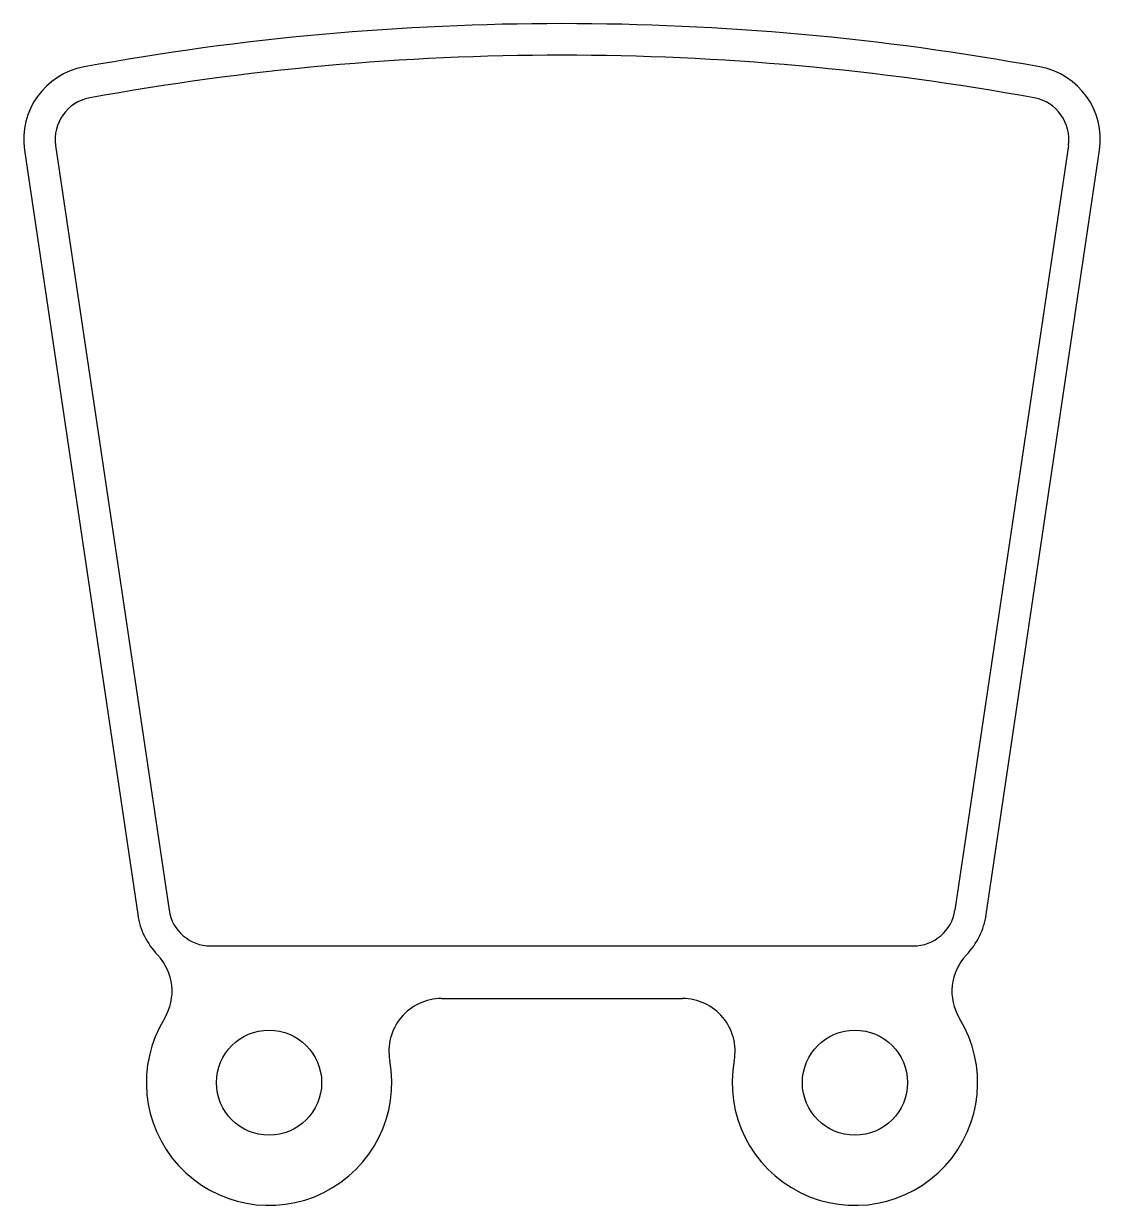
# Model space of a CAD drawing. Extents: x 2593.8 to 2655.2, y 1100 to 1167.4.
import ezdxf

# ---------------------------------------------------------------- set-up
doc = ezdxf.new("R2010")
doc.units = 0
doc.layers.get('0').update_dxf_attribs({"linetype": 'CONTINUOUS'})

msp = doc.modelspace()

# ---------------------------------------------------------------- linework, layer by layer
at = {"color": 7}
for p, q in [((2595.651, 1160.455), (2602.117, 1116.839)), ((2653.414, 1160.455), (2646.948, 1116.839)), ((2593.87, 1160.191), (2600.337, 1116.575)), ((2648.728, 1116.575), (2655.195, 1160.191)), ((2604.491, 1114.791), (2644.573, 1114.791)), ((2617.66, 1111.791), (2631.405, 1111.791))]:
    msp.add_line(p, q, dxfattribs=at)
for centre in [(2607.823, 1106.991), (2641.242, 1106.991)]:
    msp.add_circle(centre, 3, dxfattribs=at)
for centre, radius, start, end in [((2624.532, 1015.691), 151.717, 79.64819, 100.35181), ((2624.532, 1015.691), 149.917, 79.64819, 100.35181), ((2598.025, 1160.807), 4.2, 100.35181, 188.43331), ((2651.04, 1160.807), 4.2, 351.56669, 79.64819), ((2598.025, 1160.807), 2.4, 100.35181, 188.43331), ((2651.04, 1160.807), 2.4, 351.56669, 79.64819), ((2604.491, 1117.191), 4.2, 188.43331, 223.77936), ((2604.491, 1117.191), 2.4, 188.43331, 270), ((2644.573, 1117.191), 2.4, 270, 351.56669), ((2644.573, 1117.191), 4.2, 316.22064, 351.56669), ((2599.293, 1112.209), 3, 328.54397, 43.77936), ((2649.772, 1112.209), 3, 136.22064, 211.45603), ((2617.66, 1108.791), 3, 90, 190.36976), ((2631.405, 1108.791), 3, 349.63024, 90), ((2607.823, 1106.991), 7, 148.54397, 10.36976), ((2641.242, 1106.991), 7, 169.63024, 31.45603)]:
    msp.add_arc(centre, radius, start, end, dxfattribs=at)

doc.saveas('drawing.dxf')
